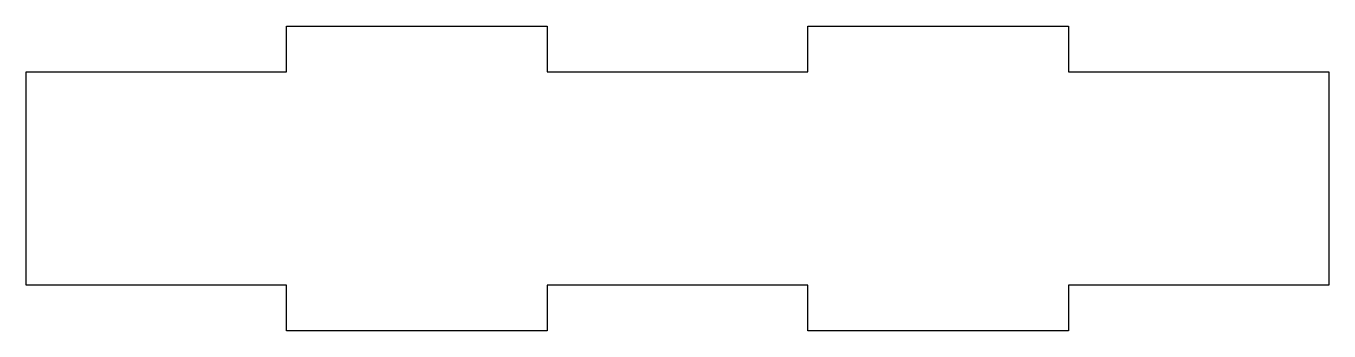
# Model space of a CAD drawing. Header units: millimetres. Extents: x 0 to 85.5, y 0 to 20.
import ezdxf

# ---------------------------------------------------------------- set-up
doc = ezdxf.new("R2010")
doc.units = ezdxf.units.MM
doc.layers.get('0').update_dxf_attribs({"linetype": 'CONTINUOUS'})

msp = doc.modelspace()

# ---------------------------------------------------------------- linework, layer by layer
msp.add_lwpolyline([(51.288, 0), (51.288, 3), (34.192, 3), (34.192, 0), (17.096, 0), (17.096, 3), (0, 3), (0, 17), (17.096, 17), (17.096, 20), (34.192, 20), (34.192, 17), (51.288, 17), (51.288, 20), (68.384, 20), (68.384, 17), (85.48, 17), (85.48, 3), (68.384, 3), (68.384, 0)], close=True)

doc.saveas('drawing.dxf')
